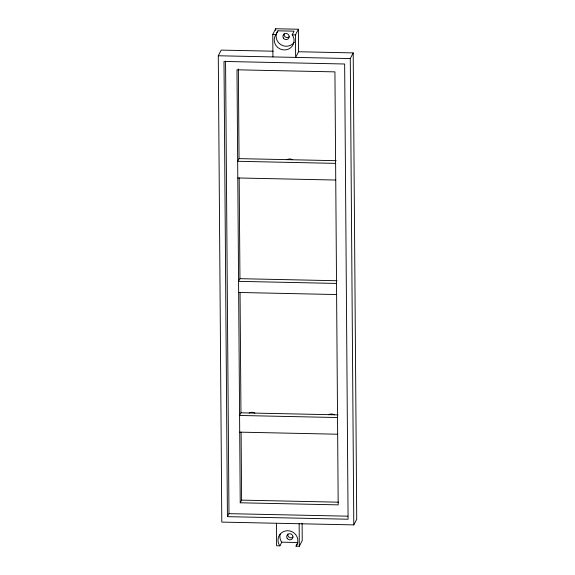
<?xml version="1.0" encoding="UTF-8"?>
<svg xmlns="http://www.w3.org/2000/svg" width="575" height="575" viewBox="0 0 575 575"><rect width="100%" height="100%" fill="white"/><g stroke="black" fill="none" stroke-linecap="round" stroke-linejoin="round"><path stroke-width="0.86" d="M272.931 56.925L272.758 34.414L275.684 28.75L298.382 29.232L295.464 34.895L295.629 57.399L298.554 51.743L353.208 52.9L356.723 519.239L353.798 524.896L221.792 522.1L218.277 55.761L221.202 50.104L273.168 51.204M276.058 34.478L277.948 30.82L294.062 31.158L292.172 34.823L292.718 35.528A10.005 9.653 27.3 0 1 284.23 49.939A10.005 9.653 27.3 0 1 275.518 35.161L276.058 34.478L272.758 34.414M238.366 68.935L239.042 158.628L237.669 161.287L335.62 163.365M353.798 524.896L350.283 58.564L353.208 52.9M239.186 177.977L239.947 278.681L238.575 281.348L336.526 283.425M240.048 292.495L240.954 412.807L239.581 415.466L337.539 417.543M227.427 516.659L223.998 61.439L344.648 63.998L348.083 519.218L227.427 516.659L228.972 513.662L225.565 61.137M240.242 502.787L236.979 69.805L334.93 71.875L338.193 504.864L240.242 502.787L241.615 500.128L241.105 432.163M276.446 523.257L276.618 545.768L279.91 545.84L281.8 542.175L297.915 542.52L296.024 546.178L299.316 546.25L302.242 540.586L302.105 523.272M277.948 30.82L277.409 31.503A10.005 9.653 27.3 0 0 280.772 44.634A10.005 9.653 27.3 0 0 294.22 42.298M296.024 546.178L296.563 545.495A10.005 9.653 27.3 0 0 287.852 530.725A10.005 9.653 27.3 0 0 279.357 545.129L279.91 545.84M292.172 34.823L295.464 34.895M218.277 55.761L350.283 58.564M239.042 158.628L336.102 160.684M237.791 177.963L335.75 180.04M239.947 278.681L337.007 280.744M238.654 292.467L336.612 294.544M240.954 412.807L338.021 414.863M239.71 432.141L337.662 434.218M241.615 500.128L338.682 502.183M228.972 513.662L347.839 516.185M281.8 542.175L281.247 541.47A10.005 9.653 27.3 0 1 280.205 534.067M298.382 29.232L298.554 51.743M299.144 523.739L299.316 546.25M275.684 28.75L275.698 30.482M293.07 537A3.141 3.033 27.3 0 1 287.823 533.938M286.997 159.663A5.714 5.52 27.3 0 1 292.668 159.785M249.183 413.001A5.714 5.52 27.3 0 1 254.862 413.123M328.634 414.683A5.714 5.52 27.3 0 1 334.312 414.805M289.297 36.757A3.141 3.033 27.3 0 1 284.057 33.695M287.126 538.258A3.141 3.033 27.3 0 0 292.531 538.372A3.141 3.033 27.3 0 0 289.793 533.729A3.141 3.033 27.3 0 0 287.126 538.258M283.353 38.015A3.141 3.033 27.3 0 0 288.758 38.13A3.141 3.033 27.3 0 0 286.019 33.487A3.141 3.033 27.3 0 0 283.353 38.015"/></g></svg>
